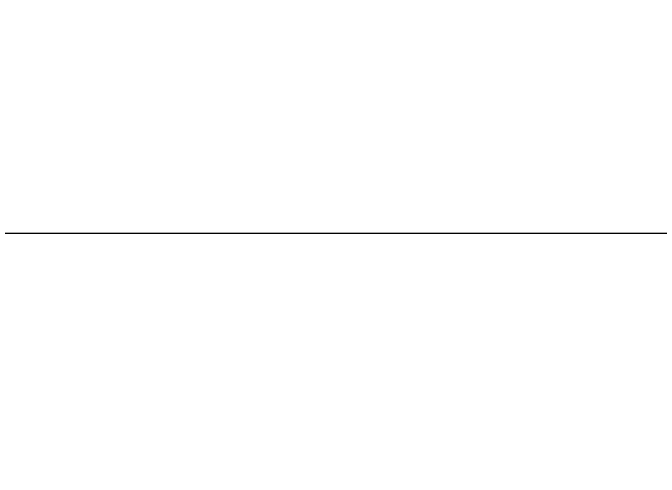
# Model space of a CAD drawing. Header units: millimetres. Extents: x -109 to -14.2, y -107.5 to -24.7.
# Drawn here: x -71.47 to -64.86, y -37.11 to -32.37 of the extents above; entities that cross this region are included whole.
import ezdxf

# ---------------------------------------------------------------- set-up
doc = ezdxf.new("R2010")
doc.units = ezdxf.units.MM
doc.header["$MEASUREMENT"] = 0
doc.layers.add('layer 1', color=7, linetype='Continuous')
doc.styles.get("Standard").update_dxf_attribs({"font": 'Deng.ttf'})
doc.dimstyles.get("Standard").update_dxf_attribs({"dimscale": 20, "dimtxt": 0.18, "dimasz": 0.18, "dimexe": 0.18, "dimexo": 0.0625, "dimgap": 0.09, "dimtad": 0, "dimtih": 1, "dimtoh": 1, "dimdec": 1, "dimzin": 0, "dimdsep": 46, "dimtxsty": 'Standard', "dimcen": 0.09, "dimadec": 0, "dimazin": 0, "dimtfac": 1, "dimtdec": 1, "dimtofl": 0, "dimtmove": 0, "dimatfit": 3, "dimfxl": 1, "dimtolj": 1, "dimtzin": 0, "dimarcsym": 0})

# ---------------------------------------------------------------- blocks, each defined once
blk = doc.blocks.new('*D6')
at = {"color": 0, "lineweight": -2, "transparency": 16777216}
for p, q in [((-85.3248, -35.8599), (-85.3248, -24.6807)), ((-33.3152, -35.8598), (-33.3152, -24.6806)), ((-81.7248, -28.2806), (-65.8387, -28.2806)), ((-36.9152, -28.2806), (-52.8013, -28.2806))]:
    blk.add_line(p, q, dxfattribs=at)
at = {"color": 0, "transparency": 16777216}
for points in [[(-81.7248, -27.6806), (-81.7248, -28.8806), (-85.3248, -28.2807)], [(-36.9152, -27.6806), (-36.9152, -28.8806), (-33.3152, -28.2806)]]:
    blk.add_solid(points, dxfattribs=at)
at = {"layer": 'Defpoints', "color": 0, "transparency": 16777216}
for p in [(-33.3152, -28.2806), (-85.3248, -37.1099), (-33.3152, -37.1098)]:
    blk.add_point(p, dxfattribs=at)
at = {"color": 0, "transparency": 16777216, "insert": (-59.32, -28.2806), "char_height": 3.6, "attachment_point": 5}
blk.add_mtext('\\A1;52.0', dxfattribs=at)

msp = doc.modelspace()

# ---------------------------------------------------------------- linework, layer by layer
at = {"layer": 'layer 1', "color": 0, "lineweight": 18}
msp.add_open_spline([(-85.323, -34.6167), (-85.323, -34.6167), (-33.3209, -34.6167), (-33.3209, -34.6167)], degree=3, dxfattribs=at)

# ---------------------------------------------------------------- dimensions: what is measured, and where the dimension line sits
dim = msp.add_aligned_dim(p1=(-85.3248, -37.1099), p2=(-33.3152, -37.1098), distance=8.8292, dimstyle='Standard')
dim.commit()
dim.dimension.update_dxf_attribs({"geometry": '*D6', "text_midpoint": (-59.32, -28.2806)})

doc.saveas('drawing.dxf')
